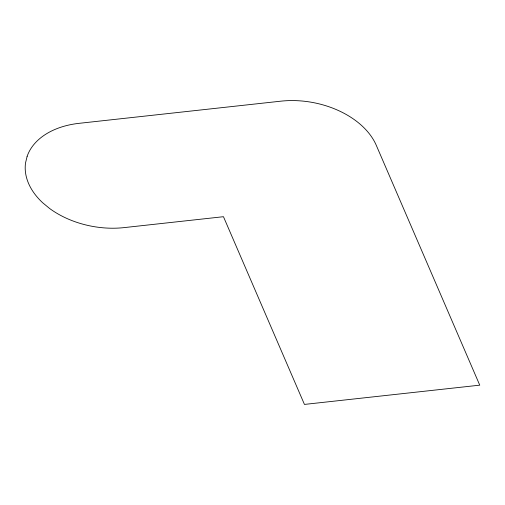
<?xml version="1.0" encoding="UTF-8"?>
<svg xmlns="http://www.w3.org/2000/svg" width="505" height="505" viewBox="0 0 505 505"><rect width="100%" height="100%" fill="white"/><g stroke="black" fill="none" stroke-linecap="round" stroke-linejoin="round"><path stroke-width="0.76" d="M27.125 156.348L25.534 162.926A77.139 51.718 10.5 0 0 42.755 202.833L49.616 208.489A77.139 51.718 10.5 0 0 124.123 227.61L223.463 216.702L304.446 404.417L479.75 385.163L376.276 145.307A77.139 51.718 10.5 0 0 280.736 101.183L79.133 123.327A77.139 51.718 10.5 0 0 27.125 156.348"/></g></svg>
